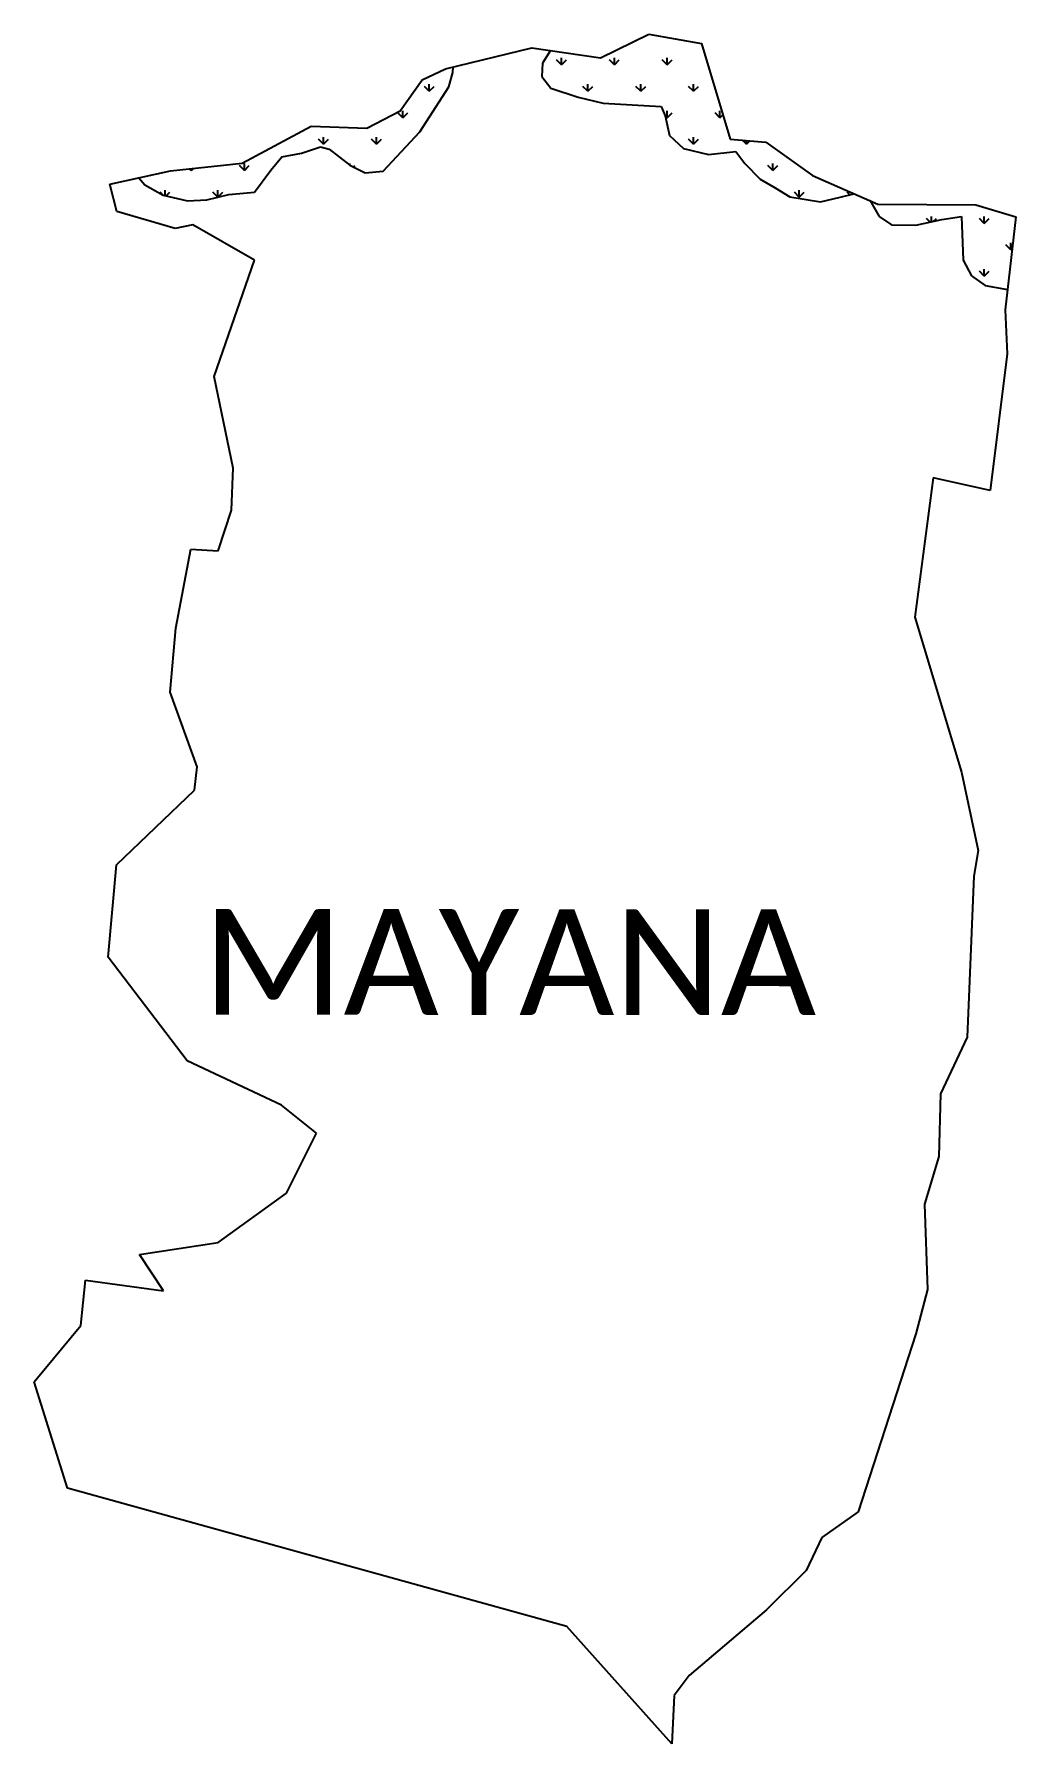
# Model space of a CAD drawing. Header units: metres. Extents: x 344592 to 345926, y 1761117 to 1763441.
import ezdxf

# ---------------------------------------------------------------- set-up
doc = ezdxf.new("R2010")
doc.units = ezdxf.units.M
doc.layers.add('MANGROOVES', color=112, linetype='Continuous')
doc.layers.add('VILLAGE NAME', color=250, linetype='Continuous')
doc.styles.add('MtXpl_Calibri', font='calibri.ttf')

msp = doc.modelspace()

# ---------------------------------------------------------------- linework, layer by layer
at = {"color": 3}
for p, q in [((345151.2, 1763393.8), (345268.7, 1763422.3)), ((345268.7, 1763422.3), (345362.1, 1763408.4)), ((345362.1, 1763408.4), (345427.7, 1763440.7)), ((345427.7, 1763440.7), (345499.2, 1763428.2)), ((345499.2, 1763428.2), (345538.1, 1763298)), ((345089.6, 1763336.7), (345119.3, 1763378.8)), ((345119.3, 1763378.8), (345151.2, 1763393.8)), ((345044.2, 1763312.9), (345089.6, 1763336.7)), ((344874.8, 1763265.4), (344968.5, 1763315.7)), ((344968.5, 1763315.7), (345044.2, 1763312.9)), ((345538.1, 1763298), (345586.7, 1763293.8)), ((345586.7, 1763293.8), (345650, 1763248.5)), ((344777.4, 1763255.2), (344874.8, 1763265.4)), ((344694.9, 1763237), (344777.4, 1763255.2)), ((344704.3, 1763199.9), (344694.9, 1763237)), ((345650, 1763248.5), (345738.6, 1763209.5)), ((344783.6, 1763176.7), (344704.3, 1763199.9)), ((345738.6, 1763209.5), (345872, 1763208.9)), ((345872, 1763208.9), (345926.3, 1763192.4)), ((345926.3, 1763192.4), (345911.9, 1763066.2)), ((344808, 1763181.8), (344783.6, 1763176.7)), ((344891.7, 1763133.4), (344808, 1763181.8)), ((344836.9, 1762975.4), (344891.7, 1763133.4)), ((345911.9, 1763066.2), (345914.7, 1763006.4)), ((345914.7, 1763006.4), (345891.7, 1762820.5)), ((344862.4, 1762850.7), (344836.9, 1762975.4)), ((344860.3, 1762793.7), (344862.4, 1762850.7)), ((345813.9, 1762837.9), (345788.9, 1762648.4)), ((345891.7, 1762820.5), (345813.9, 1762837.9)), ((344842.4, 1762738.5), (344860.3, 1762793.7)), ((344784.9, 1762633.2), (344805.1, 1762740.7)), ((344805.1, 1762740.7), (344842.4, 1762738.5)), ((344777.1, 1762546.5), (344784.9, 1762633.2)), ((345788.9, 1762648.4), (345852.4, 1762437.7)), ((344813.7, 1762444.6), (344777.1, 1762546.5)), ((344810.2, 1762413.1), (344813.7, 1762444.6)), ((345852.4, 1762437.7), (345875.4, 1762331)), ((344704, 1762311.8), (344810.2, 1762413.1)), ((345875.4, 1762331), (345869.5, 1762296.4)), ((344692.8, 1762186.3), (344704, 1762311.8)), ((345869.5, 1762296.4), (345860.3, 1762077.4)), ((344800.2, 1762045.3), (344692.8, 1762186.3)), ((345860.3, 1762077.4), (345824, 1762000.1)), ((344928.5, 1761984.9), (344800.2, 1762045.3)), ((344976.1, 1761947), (344928.5, 1761984.9)), ((345824, 1762000.1), (345821.8, 1761914.9)), ((344935.2, 1761865.2), (344976.1, 1761947)), ((345821.8, 1761914.9), (345802.3, 1761850.3)), ((344842.2, 1761798.4), (344935.2, 1761865.2)), ((345802.3, 1761850.3), (345806.4, 1761734.3)), ((344735.4, 1761781.9), (344842.2, 1761798.4)), ((344767.7, 1761732.4), (344735.4, 1761781.9)), ((344655.4, 1761685.2), (344662, 1761747.1)), ((344662, 1761747.1), (344767.7, 1761732.4)), ((345806.4, 1761734.3), (345790.4, 1761674.2)), ((344592.2, 1761608.9), (344655.4, 1761685.2)), ((345790.4, 1761674.2), (345712, 1761432.3)), ((344637.5, 1761464.3), (344592.2, 1761608.9)), ((345316.2, 1761276.2), (344637.5, 1761464.3)), ((345712, 1761432.3), (345662.7, 1761397.2)), ((345662.7, 1761397.2), (345641.2, 1761352.2)), ((345641.2, 1761352.2), (345587.4, 1761298.8)), ((345587.4, 1761298.8), (345482.2, 1761209.7)), ((345458.7, 1761116.8), (345316.2, 1761276.2)), ((345482.2, 1761209.7), (345461.9, 1761182.2)), ((345461.9, 1761182.2), (345458.7, 1761116.8))]:
    msp.add_line(p, q, dxfattribs=at)
at = {"layer": 'MANGROOVES', "linetype": 'Continuous'}
for p, q in [((345416.6, 1763434.9), (345416.4, 1763435.1)), ((345416.6, 1763434.9), (345417.2, 1763435.5)), ((345416.6, 1763434.9), (345416.6, 1763435.2)), ((345308.8, 1763399), (345302.1, 1763405.7)), ((345308.8, 1763399), (345308.8, 1763408.5)), ((345308.8, 1763399), (345315.5, 1763405.7)), ((345380.7, 1763399), (345373.9, 1763405.7)), ((345380.7, 1763399), (345380.7, 1763408.5)), ((345380.7, 1763399), (345387.4, 1763405.7)), ((345452.5, 1763399), (345445.8, 1763405.7)), ((345452.5, 1763399), (345452.5, 1763408.5)), ((345452.5, 1763399), (345459.2, 1763405.7)), ((345129.2, 1763363.1), (345122.5, 1763369.8)), ((345129.2, 1763363.1), (345129.2, 1763372.6)), ((345129.2, 1763363.1), (345135.9, 1763369.8)), ((345344.7, 1763363.1), (345338, 1763369.8)), ((345344.7, 1763363.1), (345344.7, 1763372.6)), ((345344.7, 1763363.1), (345351.5, 1763369.8)), ((345416.6, 1763363.1), (345409.8, 1763369.8)), ((345416.6, 1763363.1), (345416.6, 1763372.6)), ((345416.6, 1763363.1), (345423.3, 1763369.8)), ((345488.4, 1763363.1), (345481.7, 1763369.8)), ((345488.4, 1763363.1), (345488.4, 1763372.6)), ((345488.4, 1763363.1), (345495.1, 1763369.8)), ((345093.3, 1763327.2), (345086.5, 1763333.9)), ((345093.3, 1763327.2), (345093.3, 1763336.7)), ((345093.3, 1763327.2), (345100, 1763333.9)), ((345452.5, 1763327.2), (345449.9, 1763329.7)), ((345452.5, 1763327.2), (345452.5, 1763336.7)), ((345452.5, 1763327.2), (345459.2, 1763333.9)), ((345524.3, 1763327.2), (345517.6, 1763333.9)), ((345524.3, 1763327.2), (345524.3, 1763336.7)), ((345524.3, 1763327.2), (345528.2, 1763331.1)), ((344985.5, 1763291.2), (344978.8, 1763298)), ((344985.5, 1763291.2), (344985.5, 1763300.8)), ((344985.5, 1763291.2), (344992.3, 1763298)), ((345057.4, 1763291.2), (345050.6, 1763298)), ((345057.4, 1763291.2), (345057.4, 1763300.8)), ((345057.4, 1763291.2), (345064.1, 1763298)), ((345488.4, 1763291.2), (345481.7, 1763298)), ((345488.4, 1763291.2), (345488.4, 1763300.8)), ((345488.4, 1763291.2), (345495.1, 1763298)), ((345560.3, 1763291.2), (345554.9, 1763296.6)), ((345560.3, 1763291.2), (345560.3, 1763296.1)), ((345560.3, 1763291.2), (345564.7, 1763295.7)), ((344805.9, 1763255.3), (344803.3, 1763257.9)), ((344805.9, 1763255.3), (344809.1, 1763258.5)), ((344805.9, 1763255.3), (344805.9, 1763258.2)), ((344877.8, 1763255.3), (344871, 1763262.1)), ((344877.8, 1763255.3), (344877.8, 1763264.9)), ((344877.8, 1763255.3), (344884.5, 1763262.1)), ((345021.4, 1763262.6), (345021.4, 1763264.9)), ((345026.3, 1763260.2), (345028.2, 1763262.1)), ((345596.2, 1763255.3), (345589.4, 1763262.1)), ((345596.2, 1763255.3), (345596.2, 1763264.9)), ((345596.2, 1763255.3), (345602.9, 1763262.1)), ((344767.2, 1763222.2), (344763.3, 1763226.1)), ((344770, 1763221.5), (344770, 1763228.9)), ((344771.7, 1763221.1), (344776.7, 1763226.1)), ((344841.8, 1763219.4), (344835.1, 1763226.1)), ((344841.8, 1763219.4), (344841.8, 1763228.9)), ((344841.8, 1763219.4), (344848.6, 1763226.1)), ((345632.1, 1763219.4), (345625.4, 1763226.1)), ((345632.1, 1763219.4), (345632.1, 1763228.9)), ((345632.1, 1763219.4), (345638.8, 1763226.1)), ((345700.9, 1763222.4), (345697.2, 1763226.1)), ((345703.9, 1763223.1), (345703.9, 1763224.8)), ((345745.9, 1763189.5), (345746.6, 1763190.2)), ((345809.8, 1763185.4), (345805, 1763190.2)), ((345811.7, 1763185.8), (345811.7, 1763193)), ((345814.7, 1763186.5), (345818.4, 1763190.2)), ((345883.5, 1763183.5), (345876.8, 1763190.2)), ((345883.5, 1763183.5), (345883.5, 1763193)), ((345883.5, 1763183.5), (345890.3, 1763190.2)), ((345854, 1763154), (345854.4, 1763154.3)), ((345919.5, 1763147.6), (345912.7, 1763154.3)), ((345919.5, 1763147.6), (345919.5, 1763157.1)), ((345919.5, 1763147.6), (345921.5, 1763149.6)), ((345883.5, 1763111.6), (345876.8, 1763118.4)), ((345883.5, 1763111.6), (345883.5, 1763121.2)), ((345883.5, 1763111.6), (345890.3, 1763118.4))]:
    msp.add_line(p, q, dxfattribs=at)
at = {"layer": 'MANGROOVES'}
for p, q in [((345283, 1763401.2), (345282.2, 1763383.4)), ((345293.7, 1763418.6), (345283, 1763401.2)), ((345155.8, 1763369.4), (345161.4, 1763388.5)), ((345161.4, 1763388.5), (345161.7, 1763396.4)), ((345282.2, 1763383.4), (345294.3, 1763367.2)), ((345116.3, 1763308), (345155.8, 1763369.4)), ((345294.3, 1763367.2), (345331.4, 1763355)), ((345331.4, 1763355), (345365.4, 1763346.8)), ((345365.4, 1763346.8), (345444.4, 1763342.4)), ((345444.4, 1763342.4), (345449.9, 1763329.9)), ((345449.9, 1763329.9), (345455.5, 1763303.2)), ((345066.7, 1763254.4), (345116.3, 1763308)), ((344955.3, 1763279), (344981.2, 1763287.7)), ((344981.2, 1763287.7), (344993.2, 1763284.6)), ((344993.2, 1763284.6), (345021.3, 1763262.7)), ((345455.5, 1763303.2), (345474.8, 1763285.4)), ((345474.8, 1763285.4), (345508.5, 1763277.2)), ((345508.5, 1763277.2), (345545.7, 1763281.4)), ((345545.7, 1763281.4), (345557.9, 1763264.9)), ((344913.6, 1763255.8), (344928.7, 1763274)), ((344928.7, 1763274), (344955.3, 1763279)), ((345021.3, 1763262.7), (345042.2, 1763252.3)), ((345557.9, 1763264.9), (345578.7, 1763243.8)), ((344734.4, 1763245.7), (344742.5, 1763236)), ((344742.5, 1763236), (344767.5, 1763222.1)), ((344891.8, 1763226.2), (344913.6, 1763255.8)), ((345042.2, 1763252.3), (345066.7, 1763254.4)), ((345578.7, 1763243.8), (345599.2, 1763231.8)), ((344767.5, 1763222.1), (344800.4, 1763214.4)), ((344800.4, 1763214.4), (344827, 1763215.6)), ((344827, 1763215.6), (344856.8, 1763223)), ((344856.8, 1763223), (344891.8, 1763226.2)), ((345599.2, 1763231.8), (345619.1, 1763219.8)), ((345619.1, 1763219.8), (345660.7, 1763212.8)), ((345660.7, 1763212.8), (345687.8, 1763219.2)), ((345687.8, 1763219.2), (345706.3, 1763223.7)), ((345727.8, 1763215.1), (345740.8, 1763193.1)), ((345740.8, 1763193.1), (345757.2, 1763181.5)), ((345790.3, 1763181.1), (345825.9, 1763189)), ((345825.9, 1763189), (345852.5, 1763193)), ((345852.5, 1763193), (345854.8, 1763133.7)), ((345757.2, 1763181.5), (345790.3, 1763181.1)), ((345854.8, 1763133.7), (345866, 1763112.4)), ((345866, 1763112.4), (345884.6, 1763099)), ((345884.6, 1763099), (345915.1, 1763093.6))]:
    msp.add_line(p, q, dxfattribs=at)

# ---------------------------------------------------------------- texts
at = {"layer": 'VILLAGE NAME', "style": 'MtXpl_Calibri'}
msp.add_text('MAYANA', height=143.7, rotation=359.9793, dxfattribs=at).set_placement((344821, 1762107.8))

doc.saveas('drawing.dxf')
